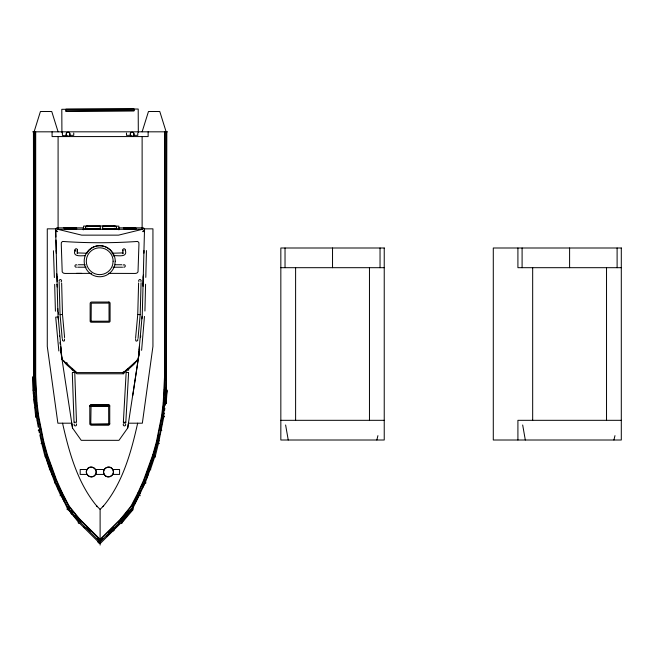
<?xml version="1.0" encoding="UTF-8"?>
<svg xmlns="http://www.w3.org/2000/svg" width="654" height="654" viewBox="0 0 654 654"><rect width="100%" height="100%" fill="white"/><g stroke="black" fill="none" stroke-linecap="round" stroke-linejoin="round"><path stroke-width="0.98" d="M143.095 284.155L143.038 286.378M144.011 250.507L143.945 253.18M144.926 311.034L145.58 284.212M145.801 277.394L146.455 250.572M35.692 131.822L35.692 376.81L37 402.946L38.627 415.993L43.826 441.965L47.423 454.841L56.669 480.33L62.351 492.912L69.136 506.057L79.788 519.17L100.111 539.346L120.426 519.17L131.086 506.057L137.863 492.912L143.545 480.33L152.791 454.841L156.388 441.965L161.587 415.993L163.214 402.946L164.522 376.81L164.522 131.822M165.339 387.92L165.143 391.959M166.435 380.906L166.541 131.822M138.607 282.969L137.749 314.476L135.582 338.322M141.068 282.749L140.193 314.615L138.035 338.42M143.349 275.105L143.283 277.329M139.555 350.609L132.754 395.588M142.883 284.768L143.21 276.667M128.585 373.001L125.813 422.427L124.505 422.623L123.361 422.255L126.132 372.845M78.521 521.475L78.186 522.865M90.881 424.054L108.744 423.776M65.833 111.074L65.964 109.169L134.045 108.924L134.054 110.828L65.833 111.074L134.054 110.698M139.678 349.661L127.702 428.027L118.979 440.33L81.235 440.33L72.52 428.027L71.76 423.195L57.871 423.195L47.276 346.424L47.276 228.843L55.688 228.843L55.909 236.985M140.61 337.039L140.7 335.804M142.147 316.242L141.91 318.858M164.456 401.066L164.685 398.033M165.781 395.744L165.92 393.847M165.805 398.695L166.157 393.921M166.786 131.822L166.443 390.103L167.154 390.152L166.173 403.583L165.217 403.338L165.732 403.363L166.745 390.054L164.187 389.866M165.854 403.731L166.141 399.864M166.427 396.013L166.786 391.174M141.616 350.307L144.469 316.438M139.433 346.138L139.188 349.735M60.822 349.31L62.016 359.43L76.878 372.592L123.336 372.592L138.198 359.43L142.27 314.541L144.526 228.843L152.938 228.843L152.938 346.424L142.343 423.195L128.454 423.195L127.702 428.027M138.198 359.43L139.392 349.31M69.512 508.403L68.245 506.842C67.387 507.954 67.01 507.994 67.566 508.738L78.48 522.17L100.111 543.638L121.734 522.17L132.648 508.738L145.384 482.456L150.289 469.049M163.181 412.183L163.426 410.164M163.802 407.131L164.056 405.112M163.802 414.71L164.04 412.813M164.26 413.001C162.241 414.44 165.585 417.53 163.778 416.941M164.497 411.088L164.857 408.235M165.209 405.374L165.446 403.469M137.651 423.195C131.192 452.266 122.486 483.576 102.915 506.67L103.471 506.016L100.111 509.36L100.111 545.076M160.557 428.378L160.884 426.506M163.623 417.759L158.693 442.382M60.724 494.669L67.566 508.738L67.027 509.376L67.673 509.155M158.08 439.545L155.374 449.748M158.497 437.69L158.922 435.826M158.497 442.047L158.922 440.167M121.358 523.478L132.729 510.079L132.402 509.621M376.835 440.011L377.914 435.646M613.902 440.011L614.981 435.646M121.742 523.592L121.325 522.947M154.082 454.366L154.859 451.595M155.121 456.835L158.481 443.33M34.09 131.822L40.425 111.515L51.756 111.515L58.092 131.822M142.122 131.822L148.466 111.515L159.789 111.515L166.132 131.822L166.165 376.843L164.841 403.224L160.9 429.58L154.303 455.691L144.967 481.442L139.228 494.138L132.345 507.496L121.513 520.813L100.111 542.068L78.701 520.813L67.877 507.496L60.985 494.138L55.247 481.442L45.911 455.691L42.273 442.676L37.016 416.418L35.373 403.224L34.057 376.843L34.057 131.822M72.308 369.118L72.267 370.058M150.722 469.122L149.529 468.158L153.829 455.298L155.153 456.042L154.81 456.476M150.763 468.591L154.499 457.408M122.829 253.45L123.23 252.902L112.087 253.237M146.316 476.365L149.169 469.073M146.692 478.246L148.491 473.643M62.506 339.279L62.506 340.505L63.577 341.118A1.431 1.324 72.2 0 0 64.444 340.759L64.444 339.017M135.607 339.279L135.803 340.759A1.431 1.324 -72.2 0 0 136.678 341.118L137.741 340.505L137.741 339.279M128.609 370.311L128.609 369.077M95.541 474.42C98.877 469.065 89.95 463.939 87.007 469.523C83.638 474.878 92.582 480.044 95.533 474.444L104.223 474.42C107.15 480.052 116.142 474.894 112.766 469.523C109.823 463.939 100.888 469.065 104.223 474.42M75.21 515.417L79.011 520.085L78.382 521.565M140.046 490.86L138.82 493.566L139.654 494.726M142.082 486.339L143.308 483.633M139.49 494.669L140.724 491.939M142.785 487.385L145.253 481.924M108.695 423.874L108.654 405.938L90.914 406.15M132.427 505.959L137.904 495.34M134.413 504.512L138.566 496.46M140.888 281.506L141.043 281.228A1.185 1.128 -88.4 0 0 141.027 280.28L140.348 279.626A1.341 1.283 -88.4 0 0 139.408 279.642L138.754 280.321A1.185 1.128 -88.4 0 0 138.771 281.261L138.934 281.539M41.578 443.6L41.038 443.616L41.938 442.987M65.048 500.645L61.394 493.566L60.56 494.726M74.76 372.829L76.485 422.304L74.221 422.206M66.577 132.95C66.136 135.705 66.365 136.13 62.424 135.443L62.424 132.95M130.547 133.048L130.547 135.345L126.467 135.345L126.467 133.048M38.251 430.357L39.314 429.58M86.925 252.918L89.271 249.918L92.328 247.613A15.017 15.017 0 0 1 107.101 247.613L110.158 249.918L112.513 252.918L113.984 256.409M118.39 522.881L128.805 510.741M131.086 506.057C132.353 506.278 133.252 508.166 132.566 508.093L121.693 521.475L122.028 522.865M122.993 520.886L124.276 519.309M55.68 480.927L54.65 481.998M78.75 523.077L78.856 523.478M123.361 422.255L124.047 422.051M67.681 509.736L68.237 509.826M48.535 461.732L50.685 468.158L49.418 469.106L49.925 469.049L54.47 481.532M100.111 541.038L102.923 538.242M108.548 532.658L113.469 527.77M106.586 536.476L119.535 523.617M113.117 531.146L114.564 529.715M61.084 281.76L61.484 281.261A1.185 1.128 88.4 0 0 61.501 280.321L60.838 279.642A1.341 1.283 88.4 0 0 59.898 279.626L59.22 280.28A1.185 1.128 88.4 0 0 59.212 281.228M36.248 416.966L35.708 416.982L36.24 416.835M126.214 370.295L127.661 369.019M63.503 360.387A6.949 2.06 41.5 0 0 64.027 361.515L64.296 361.94A6.965 2.068 41.7 0 0 67.656 365.635L76.878 373.786L123.336 373.786L133.302 364.965A6.393 1.897 -41.7 0 0 135.991 361.875L136.236 361.474A6.385 1.888 -41.5 0 0 136.727 360.15M85.625 228.581L100.291 228.434M76.804 251.128L77.254 250.662A1.308 1.308 0 0 0 77.254 249.387L76.804 248.921A1.194 1.194 0 0 0 75.57 248.921L75.12 249.387A1.308 1.308 0 0 0 75.12 250.662L75.57 251.128M142.523 231.581L144.542 231.557L142.523 229.276L57.699 229.276L56.162 230.649L55.672 231.557L57.944 314.541L62.016 359.43M118.889 228.949L112.758 229.227M34.409 403.583L35.005 403.338L34.858 401.442M91.053 405.921L90.783 423.825M132.729 510.079L131.977 509.826M68.245 506.842L67.795 506.875L69.136 506.057M45.527 457.048L45.404 457.334M79.788 519.17L78.758 520.224M165.732 403.363L164.309 403.093M60.528 495.724L60.029 495.806L60.618 495.266L54.83 482.456L54.56 482.922M41.733 443.33L45.093 456.835M61.394 493.566L60.945 493.606L62.351 492.912M45.911 455.691L45.412 456.1M142.523 229.276L118.57 235.138L81.644 235.138L57.699 229.276M35.905 403.093L34.482 403.338L35.005 403.338M133.776 228.843C132.01 229.268 123.614 229.464 126.704 227.837M33.133 376.851L33.468 390.054L36.027 389.866M50.685 468.158L50.219 468.158L51.699 467.643M91.11 406.036L108.752 406.289M33.714 395.049C32.512 393.904 34.703 389.465 33.035 390.152L35.708 416.982M56.669 480.33L55.386 480.984M60.487 314.549L60.07 314.623L62.498 314.476L61.64 282.969M47.423 454.841L46.091 455.348M43.826 441.965L41.496 443.036M72.962 372.371C70.738 372.625 76.101 372.494 74.188 372.33M40.9 429.008L39.518 429.343M34.907 389.907C33.64 390.561 35.921 385.819 34.793 384.895M49.328 469.964L49.769 469.523L45.404 456.476M38.627 415.993L36.322 416.639M33.583 390.144L33.035 390.152L32.7 376.868M37 402.946L35.602 403.109M85.249 228.369L87.693 228.311M56.203 250.646L56.277 253.319M126.574 372.379L128.486 372.51M144.828 480.984L143.545 480.33M91.625 273.364L64.926 273.446L63.373 273.127L62.204 271.909L61.263 244.097L61.386 242.479L62.588 241.44C87.522 243.165 112.692 243.165 137.626 241.44L138.828 242.479L138.95 244.097L138.01 271.909L136.841 273.127L135.288 273.446L108.589 273.364M67.313 227.837C63.152 229.775 77.9 229.758 73.387 227.837M32.7 131.822L167.514 131.822M57.944 227.862L83.344 227.862M118.905 227.862L142.27 227.862M102.662 228.434L116.51 228.598M87.137 253.237L76.992 252.902L77.393 253.45M85.118 255.698C81.497 255.559 72.21 257.463 74.957 250.024M114.098 255.698C117.646 255.273 128.119 257.978 125.266 250.024M78.382 264.747L85.126 264.747M115.088 264.747L121.84 264.747M77.671 267.208L86.124 267.208M113.093 267.208L122.543 267.208M280.836 267.69L384.233 267.69M621.3 267.69L517.911 267.69L517.911 247.997M76.412 273.364L81.644 273.364M91.266 321.228L109.046 321.188L109.022 303.096L91.258 303.162L91.143 321.163M280.836 420.318L384.233 420.318M621.3 420.318L517.911 420.318L517.911 440.011M90.89 424.83L108.597 424.83A1.153 1.144 0 0 0 109.733 423.678M87.023 469.498L80.189 469.498L80.189 474.42L86.99 474.42M95.509 469.498L104.256 469.498M112.741 469.498L119.576 469.498L119.576 474.42L112.774 474.42M114.098 225.932L83.638 226.071L83.254 229.865M132.778 227.837L133.784 227.878L133.817 228.835M88.887 229.227L89.655 229.227M114.098 228.311L116.739 228.369M57.691 231.581L55.672 231.557L55.688 228.532L56.489 228.483A12.025 0.564 0.3 0 0 56.489 227.919M114.188 226.047C118.595 225.074 116.404 231.222 112.684 229.121L102.662 229.121L102.662 226.039L118.848 226.145L118.889 229.856M88.666 229.113C84.734 230.829 84.35 224.494 88.355 226.039L100.291 226.039L100.291 229.121L83.254 228.933M138.264 314.46C136.547 314.476 141.256 314.778 139.76 314.549M163.214 402.946L164.473 403.101M161.587 415.993L164.105 416.623L163.565 416.606M145.564 481.998L144.534 480.927M159.314 429.008L160.557 429.335M156.388 441.965L158.824 443.003L158.284 442.987M152.791 454.841L153.992 455.331M161.808 430.34L160.393 429.31M148.515 467.643L149.995 468.158L149.529 468.158M137.863 492.912L138.975 493.615M150.739 469.94L150.445 469.523M158.636 443.6L159.175 443.616L158.66 443.379M154.646 457.301L155.104 457.293L154.687 457.048M125.274 422.132L125.813 422.427M145.49 482.873L146.03 482.914L145.384 482.456M139.686 495.724L140.218 495.765L139.596 495.266M120.426 519.17L121.342 520.167M121.832 521.565L121.203 520.085M132.541 509.155L133.22 509.335L132.566 508.093M62.49 314.468L64.591 337.554M100.111 509.36L96.743 506.016L97.299 506.67C77.728 483.576 69.03 452.266 62.563 423.195M79.011 520.085L81.121 522.186M86.745 527.77L90.26 531.261M97.291 538.242L99.408 540.343M83.557 526.47L84.995 527.901M98.672 541.471L100.111 542.902M97.953 541.823L99.392 543.245M97.936 541.913L99.383 543.343M71.409 510.741L72.676 512.295M67.648 508.093L77.246 519.897M70.542 512.671L71.826 514.257M133.71 133.048L133.71 135.345L137.79 135.345L137.79 133.048M69.667 133.048L69.667 135.345L73.747 135.345L73.747 133.048M123.165 250.923L122.968 250.662A1.308 1.308 0 0 1 122.968 249.387L123.418 248.921A1.194 1.194 0 0 1 124.652 248.921L125.102 249.387A1.308 1.308 0 0 1 125.225 250.351M62.114 497.359L64.419 501.831M56.906 483.633L59.35 489.053M60.168 490.86L60.985 492.666M57.438 487.385L58.672 490.116M51.045 469.073L52.116 471.812M52.827 473.635L55.328 480.011M51.004 471.804L52.802 476.406M46.385 455.298L47.309 458.053M45.894 456.991L49.303 467.193M43.287 444.189L45.355 451.595M525.309 440.011L522.677 424.986M288.242 440.011L285.61 424.986M38.741 430.103L39.387 432.932M39.812 434.82L41.521 442.382M37.311 420.383L37.638 422.271M36.591 417.759L38.251 427.25M72.52 428.027L60.536 349.661M61.084 350.405L60.838 346.808M36.035 404.107L36.281 406.126M35.242 407.279L35.594 410.14M35.831 412.045L36.305 415.854M58.361 319.528L58.116 316.912L55.704 317.141L58.835 350.985M62.212 338.42L60.054 314.615L59.162 282.152M59.522 335.968L59.563 336.483M59.988 342.23L60.119 344.094M35.455 397.019L35.684 400.06M34.221 392.891L34.368 394.795M33.983 392.964L34.343 397.738M34.621 401.556L34.768 403.469M34 398.899L34.36 403.739M60.659 350.609L60.74 352.58M57.004 276.667L57.209 281.727M58.435 312.081L58.517 314.108M72.308 372.894L74.025 422.353M53.432 250.744L54.372 277.558M56.923 276.985L56.955 277.468L56.833 273.871M57.781 308.459L57.854 311.132M54.674 284.376L55.418 311.198M55.982 240.043L56.285 251.234M57.151 284.792L57.135 284.31L57.192 286.975M33.689 387.045L33.436 131.822M144.542 231.557L144.526 228.532L143.733 228.483A12.025 0.564 -0.3 0 1 143.733 227.919M138.313 132.517L138.198 109.03L61.803 109.308L61.917 132.795M617.106 247.997L617.106 267.69M606.528 267.69L606.528 420.318M569.601 247.997L569.601 267.69M532.675 267.69L532.675 420.318M522.096 247.997L522.096 267.69M380.039 247.997L380.039 267.69M369.461 267.69L369.461 420.318M332.534 247.997L332.534 267.69M295.608 267.69L295.608 420.318M285.03 247.997L285.03 267.69M165.086 131.822L165.086 376.818L163.778 402.962L162.151 416.026L156.952 442.006L153.347 454.898L144.101 480.404L138.411 492.993L131.601 506.196L120.9 519.366L100.111 540.008L79.314 519.366L68.613 506.196L61.803 492.993L56.113 480.404L46.867 454.898L43.27 442.006L38.063 416.026L36.436 402.962L35.128 376.818L35.128 131.822M148.131 131.822L148.131 136.572L52.083 136.572L52.083 131.822M142.122 136.572L142.122 228.213M123.336 371.644L123.336 372.592M123.336 372.837L123.336 373.786M122.805 250.024L122.805 253.687M109.741 406.06L109.741 423.759A1.153 1.144 0 0 1 108.597 424.912L90.89 424.904A1.104 1.095 0 0 1 89.794 423.808L89.794 406.265A1.431 1.422 2.8 0 1 91.217 404.834L108.523 404.842A1.226 1.21 -2.8 0 1 109.733 406.06A1.226 1.21 0 0 0 108.523 404.9L91.217 404.908A1.431 1.422 0 0 0 89.794 406.33M77.417 250.024L77.417 253.687M58.092 136.572L58.092 228.213M33.673 131.822L33.673 376.851M76.216 423.808A1.234 1.226 54.7 0 1 76.265 425.468A1.234 1.226 54.7 0 1 74.613 425.648A1.234 1.226 54.7 0 1 74.278 424.013M67.771 364.793A3.965 1.177 41.7 0 1 67.452 364.515M67.149 364.229A3.965 1.177 41.7 0 1 66.855 363.935M134.037 363.199A3.646 1.087 -41.7 0 1 133.808 363.469M67.158 363.044A6.965 2.068 41.7 0 1 66.667 362.578M125.192 423.669A1.234 1.226 -54.7 0 1 125.306 425.55A1.234 1.226 -54.7 0 1 123.434 425.345A1.234 1.226 -54.7 0 1 123.966 423.539M76.502 267.167A1.234 1.234 0 0 1 74.989 265.663A1.234 1.234 0 0 1 77.049 265.107M123.165 265.107A1.234 1.234 0 0 1 125.225 265.663A1.234 1.234 0 0 1 123.712 267.167M113.134 261.216L112.676 264.69A13.415 13.415 0 0 1 91.094 271.492A13.415 13.415 0 0 1 94.045 249.068A13.415 13.415 0 0 1 113.126 261.216M115.259 261.216L114.728 265.238A15.541 15.541 0 0 1 89.729 273.127A15.541 15.541 0 0 1 93.146 247.138A15.541 15.541 0 0 1 115.251 261.216M64.027 227.862L64.509 228.908L76.788 228.835L76.314 227.805L64.108 227.845M123.418 227.862L123.9 228.908L136.179 228.835L135.705 227.805L123.418 227.862M165.748 389.947L165.29 389.931L165.748 389.939M384.233 247.997L280.836 247.997L280.836 440.011L384.233 440.011L384.233 247.997M621.3 247.997L493.288 247.997L493.288 440.011L621.3 440.011L621.3 247.997M108.866 302.042L91.56 302.042A1.431 1.431 0 0 0 90.146 303.481L90.138 321.114A1.104 1.104 0 0 0 91.233 322.226L108.94 322.226A1.153 1.153 0 0 0 110.085 321.065L110.085 303.268A1.226 1.226 0 0 0 108.866 302.034M131.143 135.901A1.97 1.97 0 0 0 134.095 134.193A1.97 1.97 0 0 0 131.143 132.492A1.97 1.97 0 0 0 131.143 135.901M67.1 135.901A1.97 1.97 0 0 0 70.06 134.193A1.97 1.97 0 0 0 67.1 132.492A1.97 1.97 0 0 0 67.1 135.901M106.038 476.251A4.921 4.921 0 0 0 113.428 471.984A4.921 4.921 0 0 0 106.038 467.724A4.921 4.921 0 0 0 106.038 476.251M87.791 475.466A4.921 4.921 0 0 0 96.024 473.259A4.921 4.921 0 0 0 89.999 467.226A4.921 4.921 0 0 0 87.791 475.466"/></g></svg>
